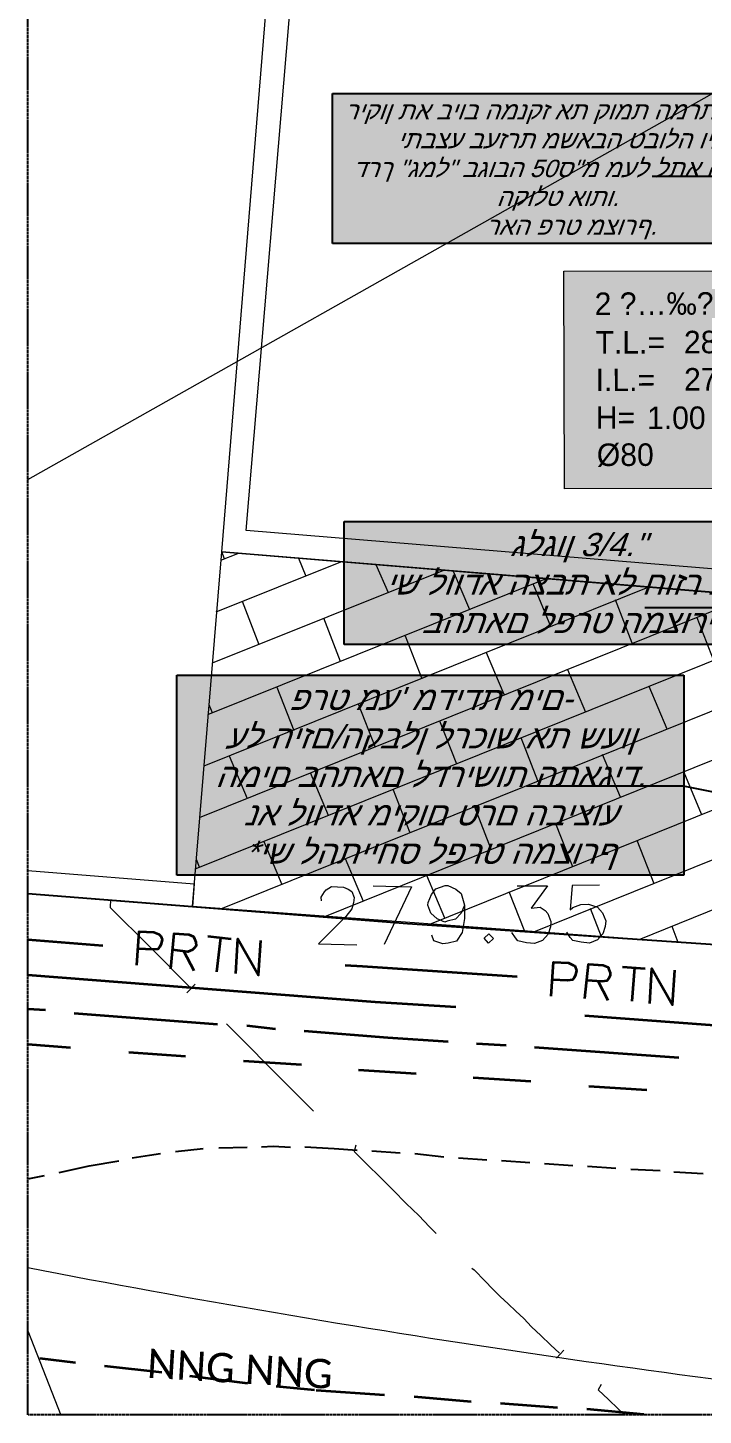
# Model space of a CAD drawing. Header units: centimetres. Extents: x 14435 to 32127, y -4289 to 2500.
# Drawn here: x 24792 to 25377, y -2230 to -1027 of the extents above; entities that cross this region are included whole.
import ezdxf
from ezdxf import colors
from ezdxf.entities.mleader import LeaderData, LeaderLine
from ezdxf.math import Vec2, Vec3

# ---------------------------------------------------------------- set-up
doc = ezdxf.new("R2010")
doc.units = ezdxf.units.CM
doc.set_wipeout_variables(frame=1)
doc.linetypes.add('Dash', pattern=[0.635, 0.3175, -0.3175])
for name, color, linetype in [('A', 251, 'Continuous'), ('BLACK', 250, 'Continuous'), ('num of plumbing', 250, 'Continuous')]:
    doc.layers.add(name, color=color, linetype=linetype)
for name, color, linetype, lineweight, true_color in [('PDF_0-Buildline', 4, 'Continuous', 5, 0x00ffff), ('PDF_0-GDR', 3, 'Continuous', 5, 0x00ff00), ('PDF_BEZR', 4, 'Continuous', 5, 0x00ffff), ('PDF_C1660_0_1', 3, 'Continuous', 5, 0x00ff00), ('PDF_CELLCOM_SIVIM_PIPE', 214, 'Continuous', 5, 0xa500a5), ('PDF_FRAMEM_MVIEW', 6, 'Continuous', 5, 0xff00ff), ('PDF_HW-CONT-20', 14, 'Continuous', 5, 0xa50000), ('PDF_HW-CURB-BRDR', 110, 'Continuous', 5, 0x00ff7f), ('PDF_HW-WALK-250', 8, 'Continuous', 5, 0x808080), ('PDF_L-00-ktse migrash', 1, 'Continuous', 5, 0xff0000), ('PDF_M1509', 251, 'Continuous', 5, 0x656565), ('PDF_PARTNER_L', 20, 'Continuous', 5, 0xff3f00), ('PDF_teul', 54, 'Continuous', 5, 0xa5a500), ('PDF_Text', 20, 'Continuous', 5, 0xff3f00), ('PDF_TLKL', 100, 'Continuous', 5, 0x00ff3f), ('מפת מדידה_dwg', 8, 'Continuous', 5, 0x767676)]:
    doc.layers.add(name, color=color, linetype=linetype, lineweight=lineweight, true_color=true_color)
doc.styles.add('Calibri_3', font='calibri.ttf', dxfattribs={"height": 25.396281})
doc.styles.add('MUR', font='MIRYL', dxfattribs={"oblique": 20})
doc.styles.add('SH20', font='simpheb', dxfattribs={"height": 20})

# ---------------------------------------------------------------- blocks, each defined once
blk = doc.blocks.new('מפת מדידה_dwg-896485-קרקע פיתוח')
at = {"layer": 'PDF_0-Buildline', "color": 131, "lineweight": 13, "true_color": 0xaaffff, "flags": 128}
for points in [[(29973.5, 24855.6), (30558.7, 24571), (30371.4, 24059.9), (29736.5, 24369.9)], [(29983.1, 24828.1), (30533.3, 24560.4), (30360.8, 24087.4), (29763, 24379.5)]]:
    blk.add_lwpolyline(points, close=True, dxfattribs=at)
at = {"layer": 'PDF_0-GDR', "color": 81, "lineweight": 13, "true_color": 0xaaffaa, "flags": 128}
blk.add_lwpolyline([(29479.6, 24173.9), (29609.5, 24110.7), (29601.1, 24092.7), (29472.3, 24155.3)], dxfattribs=at)
at = {"layer": 'PDF_BEZR', "color": 131, "lineweight": 35, "true_color": 0xaaffff}
for p, q in [((29424.7, 24033.5), (29458.2, 24017.6)), ((29503.7, 23995.3), (29548.2, 23974.2)), ((29593.7, 23952), (29639.2, 23930.8)), ((29683.6, 23908.6), (29729.1, 23887.4)), ((29773.6, 23866.2), (29819.1, 23845.1)), ((29864.6, 23822.9), (29910.1, 23801.7))]:
    blk.add_line(p, q, dxfattribs=at)
at = {"layer": 'PDF_C1660_0_1', "color": 81, "lineweight": 13, "true_color": 0xaaffaa, "flags": 128}
blk.add_lwpolyline([(29472.3, 24155.4), (29769.3, 24011.2), (30207.4, 23804.9), (30647.6, 23602.8), (31089.9, 23404.9), (31533.3, 23211.2), (31978.8, 23021.8), (32426.4, 22837.7), (32875, 22656.8), (32949.1, 22629.3), (33024.2, 22606), (33067.4, 22595.2)], dxfattribs=at)
at = {"layer": 'PDF_C1660_0_1', "color": 81, "lineweight": 13, "true_color": 0xaaffaa}
blk.add_arc((34697.5, 32312.8), 10005.7, 237.72278, 242.71883, dxfattribs=at)
at = {"layer": 'PDF_CELLCOM_SIVIM_PIPE', "color": 254, "lineweight": 35, "true_color": 0xe1aae1}
blk.add_line((29883.6, 23881.1), (29985.2, 23832.4), dxfattribs=at)
at = {"layer": 'PDF_CELLCOM_SIVIM_PIPE', "color": 254, "lineweight": 35, "true_color": 0xe1aae1, "flags": 128}
blk.add_lwpolyline([(29446.7, 24089.7), (29718.5, 23958.3), (29782, 23928.7)], dxfattribs=at)
at = {"layer": 'PDF_FRAMEM_MVIEW', "color": 211, "lineweight": 13, "true_color": 0xffaaff}
blk.add_line((29334.4, 23802.2), (29334.4, 23723.7), dxfattribs=at)
at = {"layer": 'PDF_HW-CONT-20', "color": 9, "true_color": 0xe1aaaa}
for p, q in [((29578.9, 24029.2), (29569.3, 24025)), ((29760.9, 23617.6), (29752.4, 23613.3))]:
    blk.add_line(p, q, dxfattribs=at)
at = {"layer": 'PDF_HW-CONT-20', "color": 9, "true_color": 0xe1aaaa, "flags": 128}
for points in [[(29537.1, 24124.4), (29534.4, 24118.1), (29554, 24073.6), (29574.1, 24027.1)], [(29591.6, 23987.4), (29595.3, 23978.9), (29618.5, 23925.5), (29632.3, 23893.8), (29634.4, 23889.5)], [(29657.7, 23848.8), (29654.5, 23844), (29660.9, 23829.2), (29667.2, 23815.5), (29673.6, 23800.6), (29679.9, 23785.8), (29686.3, 23772.1), (29691.5, 23759.4), (29694.7, 23752)], [(29712.7, 23712.8), (29713.8, 23710.7), (29719.1, 23698), (29722.8, 23689.5), (29726.5, 23681.1), (29730.7, 23672.6), (29734.4, 23664.1), (29738.6, 23655.7), (29742.3, 23646.7), (29747.1, 23636.6), (29751.9, 23626), (29756.6, 23616.5)], [(29780.4, 23577.9), (29776.2, 23574.7), (29781.5, 23563.6), (29786.3, 23553), (29789.8, 23545.9)]]:
    blk.add_lwpolyline(points, dxfattribs=at)
at = {"layer": 'PDF_HW-CURB-BRDR', "color": 121, "lineweight": 25, "true_color": 0xaaffd4}
for p, q in [((29382.3, 23924.9), (29396.9, 23922.3)), ((29533.4, 23893.8), (29510.1, 23900.1)), ((29569.3, 23881.1), (29546.1, 23889.5)), ((29691, 23828.2), (29668.8, 23838.7)), ((29724.9, 23811.2), (29702.7, 23822.9)), ((29758.7, 23795.3), (29736.5, 23805.9)), ((29792.6, 23779.5), (29770.4, 23790.1)), ((29826.5, 23763.6), (29804.2, 23774.2)), ((29860.3, 23747.7), (29838.1, 23758.3)), ((29895.2, 23731.9), (29872, 23742.4)), ((29929.1, 23716), (29905.8, 23726.6))]:
    blk.add_line(p, q, dxfattribs=at)
at = {"layer": 'PDF_HW-CURB-BRDR', "color": 121, "lineweight": 25, "true_color": 0xaaffd4, "flags": 128}
for points in [[(29472.3, 24155.4), (29769.3, 24011.2), (30207.4, 23804.9), (30647.6, 23602.8), (31089.9, 23404.9), (31533.3, 23211.2), (31978.8, 23021.8), (32426.4, 22837.7), (32875, 22656.8), (32949.1, 22629.3), (33024.2, 22606), (33067.4, 22595.2)], [(29409.5, 23920.2), (29436, 23916), (29461.4, 23910.7)], [(29497.4, 23903.3), (29487.9, 23905.4), (29473, 23908.6)], [(29604.3, 23867.3), (29590.5, 23873.7), (29581, 23876.8)], [(29657.2, 23844), (29639.2, 23852.5), (29615.9, 23863.1)]]:
    blk.add_lwpolyline(points, dxfattribs=at)
at = {"layer": 'PDF_HW-WALK-250', "color": 254, "lineweight": 13, "true_color": 0xd4d4d4}
for p, q in [((29736.5, 24363.6), (29736.5, 24369.9)), ((29733.3, 24363.6), (29749.2, 24363.6)), ((29796.8, 24323.4), (29796.8, 24340.3)), ((29713.2, 24323.4), (29829.6, 24324.4)), ((29737.6, 24283.2), (29737.6, 24323.4)), ((29858.2, 24284.2), (29857.2, 24310.7)), ((29694.2, 24283.2), (29910.1, 24285.3)), ((29797.9, 24244), (29797.9, 24284.2)), ((29918.5, 24245.1), (29917.5, 24281)), ((29678.3, 24242.9), (29678.3, 24250.4)), ((29674.1, 24242.9), (29989.4, 24246.1)), ((29738.6, 24202.7), (29738.6, 24242.9)), ((29858.2, 24204.9), (29858.2, 24244)), ((29978.8, 24205.9), (29977.8, 24246.1)), ((29655, 24202.7), (30069.8, 24207)), ((29679.4, 24162.5), (29678.3, 24202.7)), ((29799, 24163.6), (29799, 24203.8)), ((29919.6, 24165.7), (29918.5, 24204.9)), ((30039.2, 24166.8), (30039.2, 24207)), ((29634.9, 24162.5), (30149.2, 24167.8)), ((29739.7, 24123.4), (29738.6, 24163.6)), ((29859.3, 24124.4), (29859.3, 24164.6)), ((29979.9, 24125.5), (29978.8, 24165.7)), ((30099.5, 24127.6), (30099.5, 24166.8)), ((29615.9, 24122.3), (30229.6, 24128.7)), ((29619.1, 24122.3), (29619.1, 24129.7)), ((30040.2, 24086.3), (30039.2, 24126.6)), ((29680.4, 24082.1), (29679.4, 24122.3)), ((29800, 24084.2), (29800, 24123.4)), ((29919.6, 24085.3), (29919.6, 24125.5)), ((29623.3, 24082.1), (30310, 24089.5)), ((29740.8, 24043), (29739.7, 24083.2)), ((29860.3, 24044), (29860.3, 24084.2)), ((29981, 24046.1), (29979.9, 24086.3)), ((29704.8, 24043), (30347.1, 24050.4)), ((29801.1, 24003.8), (29800, 24044)), ((29920.6, 24004.9), (29920.6, 24045.1)), ((30041.3, 24007), (30040.2, 24046.1)), ((29787.3, 24003.8), (30332.3, 24010.2)), ((29861.4, 23967.8), (29861.4, 24004.9)), ((29981, 23965.7), (29981, 24005.9)), ((29868.8, 23964.7), (30317.5, 23969.9)), ((29921.7, 23939.3), (29921.7, 23965.7)), ((29951.3, 23925.5), (30302.6, 23929.7)), ((29982, 23910.7), (29982, 23925.5))]:
    blk.add_line(p, q, dxfattribs=at)
at = {"layer": 'PDF_HW-WALK-250', "color": 254, "lineweight": 13, "true_color": 0xd4d4d4, "flags": 128}
blk.add_lwpolyline([(30353.4, 24068.4), (30267.7, 23835.6), (30242.3, 23848.3), (30219, 23797.5), (29601.1, 24092.7), (29736.5, 24369.9)], close=True, dxfattribs=at)
at = {"layer": 'PDF_L-00-ktse migrash', "color": 21, "lineweight": 13, "true_color": 0xffaaaa, "flags": 128}
for points in [[(29706.9, 24056.7), (29708, 24059.9), (29712.2, 24063.1), (29714.3, 24064.1), (29719.6, 24065.2), (29729.1, 24060.9), (29732.3, 24057.8), (29734.4, 24054.6), (29734.4, 24049.3), (29732.3, 24045.1), (29729.1, 24040.8), (29721.7, 24036.6), (29691, 24022.9), (29721.7, 24010.2)], [(29753.5, 24052.5), (29784.1, 24039.8), (29743.9, 24001.7)], [(29821.2, 24008), (29815.9, 24002.7), (29809.5, 23999.6), (29802.1, 24000.6), (29800, 24000.6), (29794.7, 24005.9), (29791.5, 24012.3), (29791.5, 24019.7), (29792.6, 24021.8), (29797.9, 24027.1), (29803.2, 24030.3), (29811.7, 24030.3), (29813.8, 24029.2), (29819.1, 24023.9), (29822.2, 24018.6), (29821.2, 24008), (29816.9, 23997.5), (29810.6, 23986.9), (29803.2, 23981.6), (29795.8, 23982.6), (29791.5, 23983.7), (29785.2, 23989), (29785.2, 23994.3)], [(29869.8, 24007), (29894.2, 23997.5), (29874.1, 23984.8), (29881.5, 23982.6), (29884.7, 23978.4), (29885.7, 23975.2), (29885.7, 23967.8), (29883.6, 23963.6), (29879.4, 23958.3), (29873, 23955.1), (29865.6, 23955.1), (29859.3, 23958.3), (29852.9, 23962.5), (29851.9, 23965.7), (29850.8, 23971)], [(29936.5, 23981.6), (29914.3, 23990), (29904.8, 23971), (29907.9, 23972.1), (29915.3, 23972.1), (29921.7, 23969.9), (29928, 23964.7), (29930.2, 23958.3), (29930.2, 23950.9), (29928, 23946.7), (29923.8, 23941.4), (29917.5, 23938.2), (29910.1, 23938.2), (29903.7, 23941.4), (29897.4, 23945.6), (29896.3, 23948.8), (29895.2, 23954.1)]]:
    blk.add_lwpolyline(points, dxfattribs=at)
blk.add_lwpolyline([(29826.5, 23975.2), (29831.8, 23977.4), (29833.9, 23972.1), (29828.6, 23969.9)], close=True, dxfattribs=at)
at = {"layer": 'PDF_M1509', "color": 9, "lineweight": 13, "true_color": 0xcbcbcb, "flags": 128}
blk.add_lwpolyline([(29602.8, 24489.5), (30739.7, 24651.4), (31822.2, 24862)], dxfattribs=at)
at = {"layer": 'PDF_PARTNER_L', "color": 31, "lineweight": 35, "true_color": 0xffbfaa}
for p, q in [((29457.7, 24118), (29516.4, 24089.5)), ((29579.9, 24059.9), (29582, 24040.8)), ((29613.8, 24058.8), (29600, 24032.4)), ((29604.3, 24064.1), (29622.2, 24054.6)), ((29904.8, 23904.3), (29906.9, 23886.4)), ((29938.6, 23904.3), (29925.9, 23877.9)), ((29929.1, 23908.6), (29947.1, 23900.1))]:
    blk.add_line(p, q, dxfattribs=at)
at = {"layer": 'PDF_PARTNER_L', "color": 31, "lineweight": 35, "true_color": 0xffbfaa, "flags": 128}
for points in [[(29537.6, 24063.1), (29550.3, 24089.5), (29561.9, 24084.2), (29565.1, 24081.1), (29566.2, 24078.9), (29566.2, 24075.8), (29564, 24072.6), (29561.9, 24070.5), (29559.8, 24069.4), (29555.6, 24070.5), (29543.9, 24075.8)], [(29564, 24049.3), (29577.8, 24076.8), (29589.4, 24071.5), (29592.6, 24068.4), (29592.6, 24066.2), (29592.6, 24063.1), (29591.6, 24059.9), (29589.4, 24058.8), (29587.3, 24057.8), (29583.1, 24057.8), (29571.4, 24064.1)], [(29614.8, 24025), (29627.5, 24052.5), (29632.8, 24016.5), (29645.5, 24044)], [(29705.8, 23997.5), (29719.6, 23991.1), (29841.3, 23934)], [(29862.4, 23907.5), (29875.1, 23934), (29886.8, 23928.7), (29890, 23925.5), (29891, 23924.4), (29891, 23920.2), (29888.9, 23917), (29886.8, 23914.9), (29884.7, 23913.9), (29880.4, 23914.9), (29868.8, 23920.2)], [(29888.9, 23894.8), (29902.7, 23921.3), (29914.3, 23916), (29917.5, 23912.8), (29917.5, 23910.7), (29917.5, 23907.5), (29916.4, 23905.4), (29914.3, 23903.3), (29912.2, 23902.2), (29907.9, 23903.3), (29896.3, 23908.6)], [(29939.7, 23870.5), (29952.4, 23898), (29957.7, 23862), (29970.4, 23889.5)]]:
    blk.add_lwpolyline(points, dxfattribs=at)
at = {"layer": 'PDF_teul', "color": 254, "lineweight": 35, "true_color": 0xe1e1aa}
for p, q in [((29335.5, 23776.3), (29363, 23761.5)), ((29385.2, 23749.8), (29429.7, 23726.6)), ((29450.8, 23714.9), (29495.3, 23690.6)), ((29517.5, 23679), (29547.1, 23664.1)), ((29602.1, 23637.7), (29548.2, 23663.1)), ((29669.9, 23604.9), (29625.4, 23627.1)), ((29737.6, 23573.1), (29693.1, 23594.3)), ((29805.3, 23540.3), (29760.9, 23562.6))]:
    blk.add_line(p, q, dxfattribs=at)
at = {"layer": 'PDF_TLKL', "color": 111, "lineweight": 35, "true_color": 0xaaffbf}
for p, q in [((29435.9, 24062), (29449.8, 24055.7)), ((29472, 24044), (29584.1, 23990)), ((29607.4, 23979.5), (29629.6, 23967.8)), ((29787.3, 23892.7), (29810.6, 23882.1)), ((29832.8, 23871.5), (29946, 23817.6))]:
    blk.add_line(p, q, dxfattribs=at)
at = {"layer": 'PDF_TLKL', "color": 111, "lineweight": 35, "true_color": 0xaaffbf, "flags": 128}
blk.add_lwpolyline([(29651.9, 23957.2), (29717.5, 23925.5), (29765.1, 23903.3)], dxfattribs=at)
at = {"layer": 'PDF_Text', "insert": (29426, 23750), "char_height": 25.4, "width": 196.622, "attachment_point": 1, "rotation": 335.1983, "line_spacing_factor": 1.158048, "style": 'Calibri_3'}
blk.add_mtext('NNG NNG', dxfattribs=at)
blk = doc.blocks.new('pituah')
at = {"linetype": 'Dash'}
for p, q in [((57514, -13314.7), (57514, -9727)), ((61430, -13314.7), (57514, -13314.7))]:
    blk.add_line(p, q, dxfattribs=at)
at = {"layer": 'מפת מדידה_dwg', "color": 31, "true_color": 0xffbfaa, "rotation": 21.33280097992486}
blk.add_blockref('מפת מדידה_dwg-896485-קרקע פיתוח', (38848.3, -46084.6), dxfattribs=at)
blk = doc.blocks.new('G_LABELD')
blk.add_wipeout([(0, 193.3), (214.2, 193.3), (214.2, 0), (0, 0)])
at = {"true_color": 0xffffff, "transparency": 33554687}
h = blk.add_hatch(color=7, dxfattribs=at)
h.dxf.hatch_style = 1
h.paths.add_polyline_path([(214.2, 193.3), (0, 193.3), (0, 0), (214.2, 0)])
h.paths.add_polyline_path([(101.6, 82), (134.9, 82), (134.9, 112), (101.6, 112)], flags=24)
h.paths.add_polyline_path([(101.6, 115.1), (144.2, 115.1), (144.2, 145.1), (101.6, 145.1)], flags=24)
h.paths.add_polyline_path([(23, 48.3), (71.1, 48.3), (71.1, 78.3), (23, 78.3)], flags=24)
h.paths.add_polyline_path([(23.9, 15.2), (54.1, 15.2), (54.1, 45.2), (23.9, 45.2)], flags=24)
h.paths.add_polyline_path([(23, 81.7), (93, 81.7), (93, 111.7), (23, 111.7)], flags=24)
h.paths.add_polyline_path([(68.5, 47.9), (98.7, 47.9), (98.7, 77.9), (68.5, 77.9)], flags=24)
h.paths.add_polyline_path([(22.4, 149.4), (148.5, 149.4), (148.5, 179.4), (22.4, 179.4)], flags=24)
h.paths.add_polyline_path([(23, 115), (102.5, 115), (102.5, 145), (23, 145)], flags=24)
at = {"color": 0, "linetype": 'Continuous', "lineweight": 13}
for p, q in [((0, 193.3), (214.2, 193.3)), ((0, 0), (0, 193.3)), ((214.2, 0), (214.2, 193.3)), ((214.2, 0), (0, 0))]:
    blk.add_line(p, q, dxfattribs=at)
at = {"color": 0, "lineweight": 9, "style": 'SH20'}
for s, p in [('T.L.=', (28, 120)), ('I.L.=', (28, 86.7)), ('H=', (28, 53.3))]:
    blk.add_text(s, height=20, dxfattribs=at).set_placement(p)
blk.add_attdef('NUMBER', (27.4, 154.4), '', height=20, dxfattribs=at)
at = {"color": 0, "lineweight": 9}
for tag, p in [('TL', (106.6, 120.1)), ('IL', (106.6, 87)), ('H', (73.5, 52.9)), ('D', (28.9, 20.2))]:
    blk.add_attdef(tag, p, '', height=20, dxfattribs=at)

msp = doc.modelspace()

# ---------------------------------------------------------------- block references
msp.add_blockref('pituah', (-32722.2, 11084.9))

# ---------------------------------------------------------------- next in the draw order: texts
at = {"layer": 'BLACK', "color": 1, "insert": (25063.3, -1091.9), "char_height": 15, "attachment_point": 1, "line_spacing_factor": 0.99999, "style": 'MUR', "bg_fill": 17, "box_fill_scale": 1.5, "bg_fill_color": 255, "bg_fill_transparency": 0}
msp.add_mtext_dynamic_manual_height_columns('\\A1;\\pxr1.56289,qc;{\\fArial|b0|i0|c177|p34;ריקון תא ביוב המנקז את קומת המרתף \\fArial|b0|i0|c0|p34;   \\fArial|b0|i0|c177|p34;          יתבצע בעזרת משאבה טבולה ויעבור דרך "גמל" בגובה 50ס"מ מעל לתא הביוב הקולט אותו.\\P\\pr0;ראה פרט מצורף.}', width=398.443, gutter_width=252.1, heights=[0], dxfattribs=at)
at = {"layer": 'num of plumbing', "color": 1, "char_height": 20, "attachment_point": 1, "line_spacing_factor": 0.99999, "style": 'MUR', "bg_fill": 17, "box_fill_scale": 1.5, "bg_fill_color": 255, "bg_fill_transparency": 0}
for s, width, insert in [('\\A1;\\pxqc;{\\fArial|b0|i0|c177|p34;גלגון 3/4."\\Pיש לוודא הצבת אל חוזר כפול בהתאם לפרט המצורף.}', 384.479, (25075.9, -1465.5)), ("\\pxqc;{\\fArial|b0|i0|c177|p34;פרט מע' מדידת מים-\\fArial|b0|i0|c0|p34;    \\P\\fArial|b0|i0|c177|p34;על היזם/הקבלן לרכוש את שעון המים בהתאם לדרישות התאגיד.\\Pנא לוודא מיקום טרם הביצוע\\fArial|b0|i0|c0|p34;\\P\\fArial|b0|i0|c177|p34;*יש להתייחס לפרט המצורף}", 419.516, (24930.8, -1598.8, 6.4))]:
    msp.add_mtext_dynamic_manual_height_columns(s, width=width, gutter_width=252.1, heights=[0], dxfattribs=dict(at, insert=insert))

# ---------------------------------------------------------------- next in the draw order: leaders
at = {"layer": 'A', "color": 6, "linetype": 'Continuous', "lineweight": -3}
ml = msp.add_multileader_mtext('Standard', dxfattribs=at)
ml.set_content('')
ml.set_leader_properties()
ml.build(insert=Vec2(0, 0))
ml.multileader.update_dxf_attribs({"text_right_attachment_type": 6, "dogleg_length": 0.36, "arrow_head_size": 30})
ctx = ml.context
ctx.base_point, ctx.char_height, ctx.arrow_head_size, ctx.landing_gap_size, ctx.plane_origin = Vec3(25335.2, -1398.7, -29647.4), 0.18, 30, 0.09, Vec3(24890.9, -1234.3, -29647.4)
ctx.right_attachment = 6
notes = []
notes.append((ctx, [(0, (1, 1, 0), (25413.8, -1398.7, -29647.4), (-1, 0), 78.5, [(0, [(25675.9, -1472.5, -29647.4)], 0, [])])]))
ctx.mtext, ml.multileader.dxf.content_type = None, 0
at = {"layer": 'num of plumbing', "color": 1, "lineweight": 18}
ml = msp.add_multileader_mtext('Standard', dxfattribs=at)
ml.set_content('')
ml.set_leader_properties()
ml.build(insert=Vec2(0, 0))
ml.multileader.update_dxf_attribs({"text_right_attachment_type": 6, "dogleg_length": 0.36, "arrow_head_size": 30})
ctx = ml.context
ctx.base_point, ctx.char_height, ctx.arrow_head_size, ctx.landing_gap_size, ctx.plane_origin = Vec3(25326.4, -1530.2, 6.4), 0.18, 30, 0.09, Vec3(25228.2, -1427.3, 6.4)
ctx.right_attachment = 6
notes.append((ctx, [(0, (1, 1, 0), (25462.6, -1530.2, 6.4), (-1, 0), 136.2, [(0, [(25804.4, -1647.7, 6.4)], 0, [])])]))
ctx.mtext, ml.multileader.dxf.content_type = None, 0
ml = msp.add_multileader_mtext('Standard', dxfattribs=at)
ml.set_content('')
ml.set_leader_properties()
ml.build(insert=Vec2(0, 0))
ml.multileader.update_dxf_attribs({"text_right_attachment_type": 6, "dogleg_length": 0.36, "arrow_head_size": 30})
ctx = ml.context
ctx.base_point, ctx.char_height, ctx.arrow_head_size, ctx.landing_gap_size, ctx.plane_origin = Vec3(25224, -1685, 6.4), 0.18, 30, 0.09, Vec3(25136.5, -1396.8, 6.4)
ctx.right_attachment = 6
notes.append((ctx, [(0, (1, 1, 0), (25360.1, -1685, 6.4), (-1, 0), 136.2, [(0, [(25846.9, -1782, 6.4)], 0, [])])]))
ctx.mtext, ml.multileader.dxf.content_type = None, 0
for ctx, leaders in notes:
    for number, flags, end, landing, length, lines in leaders:
        leader = LeaderData()
        leader.index, (leader.has_last_leader_line, leader.has_dogleg_vector, leader.attachment_direction) = number, flags
        leader.last_leader_point, leader.dogleg_vector, leader.dogleg_length = Vec3(end), Vec3(landing), length
        for number, points, colour, breaks in lines:
            line = LeaderLine()
            line.index, line.vertices, line.color, line.breaks = number, Vec3.list(points), colors.encode_raw_color(colour), breaks
            leader.lines.append(line)
        ctx.leaders.append(leader)

# ---------------------------------------------------------------- next in the draw order: block references
at = {"layer": 'A', "color": 6, "linetype": 'Continuous', "lineweight": -3}
ref = msp.add_blockref('G_LABELD', (25256.8, -1427.2, -29647.4), dxfattribs=dict(at, xscale=0.9760067125500841, yscale=0.9760067125500841, zscale=0.9760067125500841, rotation=0.1780191163896052))
ref.add_attrib('NUMBER', '2 \x81…‰\x81', (25283, -1276.5, -29647.4), dxfattribs={"layer": '0', "color": 0, "lineweight": 30, "height": 19.52, "rotation": 0.178, "style": 'SH20'})
ref.add_attrib('H', '1.00', (25328.4, -1375.4, -29647.4), dxfattribs={"layer": '0', "color": 0, "lineweight": 30, "height": 19.52, "rotation": 0.178})
ref.add_attrib('D', '%%C80', (25284.9, -1407.4, -29647.4), dxfattribs={"layer": '0', "color": 0, "lineweight": 30, "height": 19.52, "rotation": 0.178})
ref.add_attrib('TL', '280.30', (25360.4, -1309.7, -29647.4), dxfattribs={"layer": '0', "color": 0, "lineweight": 30, "height": 19.52, "rotation": 0.178})
ref.add_attrib('IL', '279.30', (25360.5, -1342, -29647.4), dxfattribs={"layer": '0', "color": 0, "lineweight": 30, "height": 19.52, "rotation": 0.178})

# ---------------------------------------------------------------- next in the draw order: leaders
at = {"layer": 'BLACK', "color": 1, "lineweight": 18}
ml = msp.add_multileader_mtext('Standard', dxfattribs=at)
ml.set_content('')
ml.set_leader_properties()
ml.build(insert=Vec2(0, 0))
ml.multileader.update_dxf_attribs({"text_right_attachment_type": 6, "dogleg_length": 0.36, "arrow_head_size": 30})
ctx = ml.context
ctx.base_point, ctx.char_height, ctx.arrow_head_size, ctx.landing_gap_size, ctx.plane_origin = Vec3(25332.7, -1156.4, 6.4), 0.18, 30, 0.09, Vec3(25157.3, -1398.9, 6.4)
ctx.right_attachment = 6
notes = []
notes.append((ctx, [(0, (1, 1, 0), (25468.9, -1156.4, 6.4), (-1, 0), 136.2, [(0, [(25659.7, -1244.9, 6.4)], 0, [])])]))
ctx.mtext, ml.multileader.dxf.content_type = None, 0
for ctx, leaders in notes:
    for number, flags, end, landing, length, lines in leaders:
        leader = LeaderData()
        leader.index, (leader.has_last_leader_line, leader.has_dogleg_vector, leader.attachment_direction) = number, flags
        leader.last_leader_point, leader.dogleg_vector, leader.dogleg_length = Vec3(end), Vec3(landing), length
        for number, points, colour, breaks in lines:
            line = LeaderLine()
            line.index, line.vertices, line.color, line.breaks = number, Vec3.list(points), colors.encode_raw_color(colour), breaks
            leader.lines.append(line)
        ctx.leaders.append(leader)

doc.saveas('drawing.dxf')
